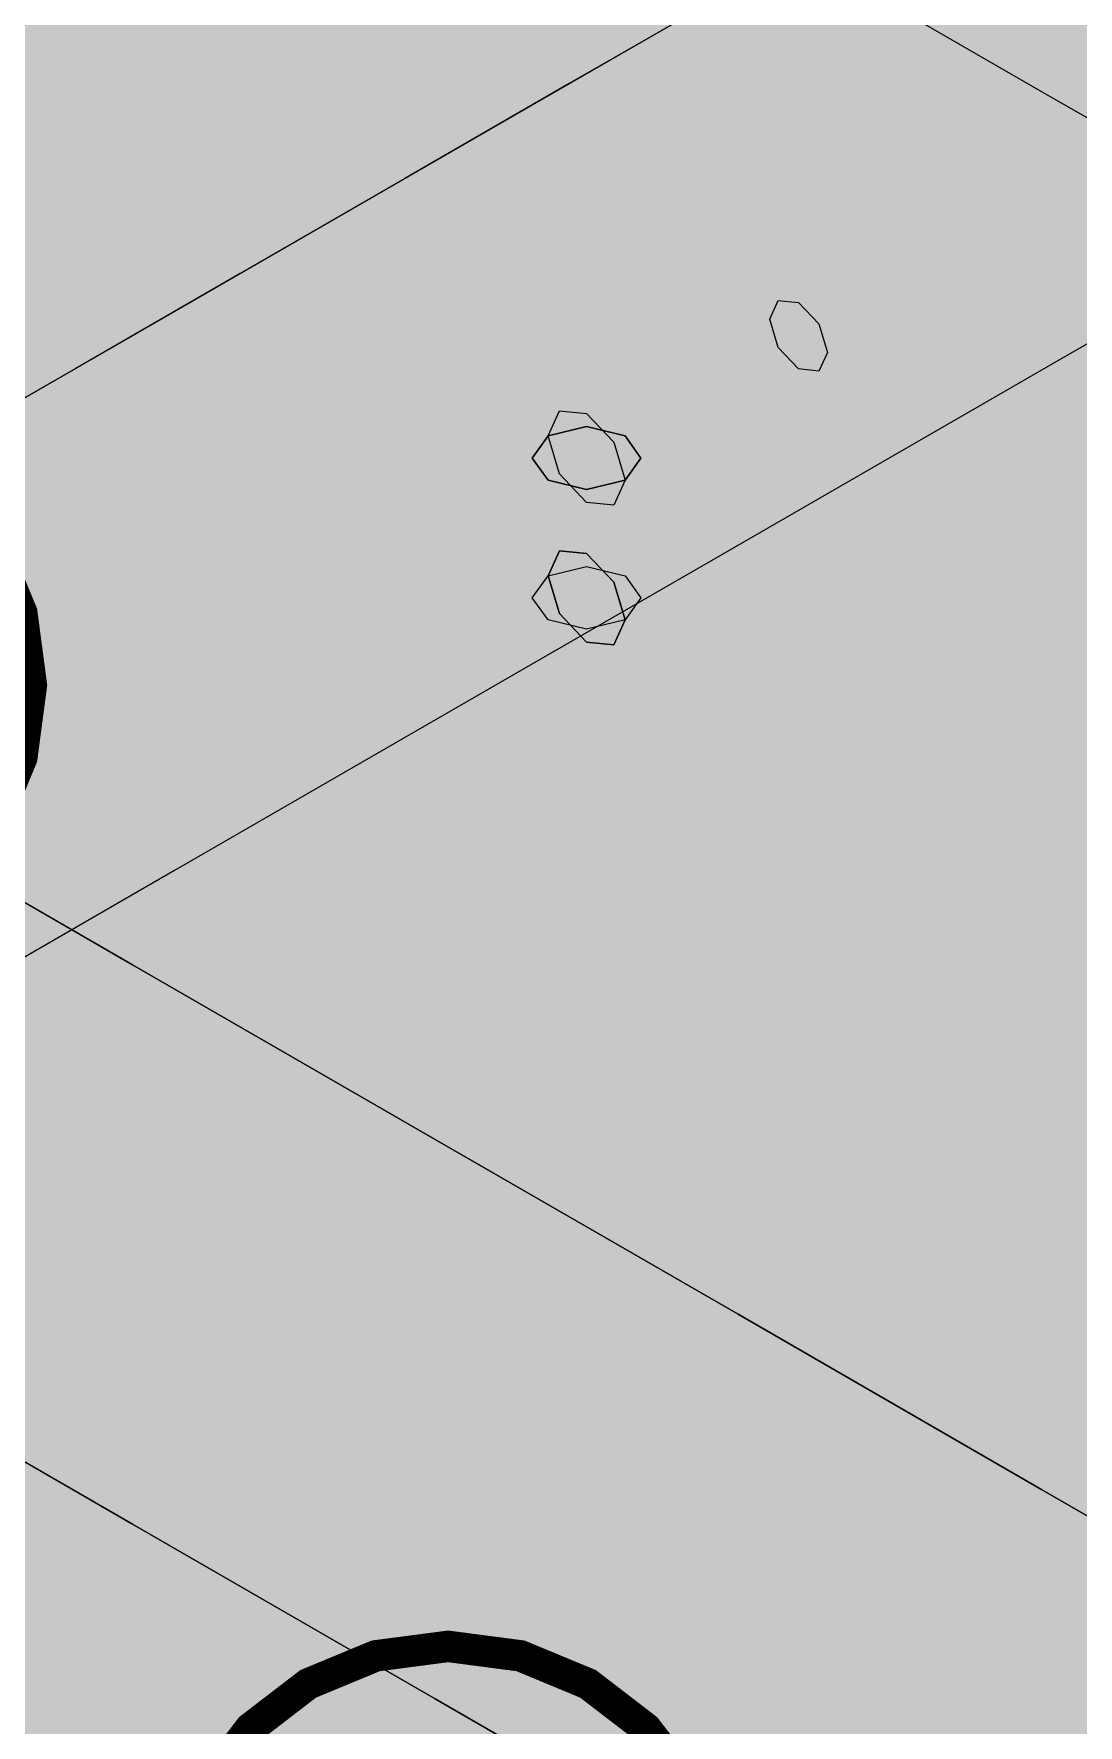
# Model space of a CAD drawing. Header units: metres. Extents: x 349021 to 349543, y 9281040 to 9281959.
# Drawn here: x 349207.4341 to 349207.5834, y 9281044.3912 to 9281044.6332 of the extents above; entities that cross this region are included whole.
import ezdxf

# ---------------------------------------------------------------- set-up
doc = ezdxf.new("R2010")
doc.units = ezdxf.units.M
doc.header["$LTSCALE"] = 0.25
doc.layers.add('ISO-3D', color=7, linetype='CONTINUOUS', lineweight=13)
doc.layers.add('ISO-3D-ARISTAS', color=250, linetype='CONTINUOUS', lineweight=13)
doc.layers.add('LLAMADAS-NUM', color=30, linetype='CONTINUOUS', lineweight=25, true_color=0xc05014)

msp = doc.modelspace()

# ---------------------------------------------------------------- linework, layer by layer
at = {"layer": 'ISO-3D', "true_color": 0x9e9d98}
for points in [[(349207.44821, 9281044.62), (349207.41934, 9281044.63667), (349207.44821, 9281044.66), (349207.41934, 9281044.67667)], [(349207.53481, 9281044.61), (349207.49151, 9281044.635), (349207.53481, 9281044.65), (349207.49151, 9281044.675)], [(349207.49151, 9281044.595), (349207.44821, 9281044.62), (349207.49151, 9281044.635), (349207.44821, 9281044.66)], [(349207.57811, 9281044.585), (349207.53481, 9281044.61), (349207.57811, 9281044.625), (349207.53481, 9281044.65)], [(349207.44821, 9281044.6), (349207.41934, 9281044.61667), (349207.44821, 9281044.62), (349207.41934, 9281044.63667)], [(349207.53481, 9281044.57), (349207.49151, 9281044.595), (349207.53481, 9281044.61), (349207.49151, 9281044.635)], [(349207.62141, 9281044.56), (349207.57811, 9281044.585), (349207.62141, 9281044.6), (349207.57811, 9281044.625)], [(349207.49151, 9281044.575), (349207.44821, 9281044.6), (349207.49151, 9281044.595), (349207.44821, 9281044.62)], [(349207.44821, 9281044.55333), (349207.41934, 9281044.57), (349207.44821, 9281044.6), (349207.41934, 9281044.61667)], [(349207.57811, 9281044.545), (349207.53481, 9281044.57), (349207.57811, 9281044.585), (349207.53481, 9281044.61)], [(349207.49151, 9281044.52833), (349207.44821, 9281044.55333), (349207.49151, 9281044.575), (349207.44821, 9281044.6)], [(349207.53481, 9281044.55), (349207.49151, 9281044.575), (349207.53481, 9281044.57), (349207.49151, 9281044.595)], [(349207.62141, 9281044.52), (349207.57811, 9281044.545), (349207.62141, 9281044.56), (349207.57811, 9281044.585)], [(349207.53481, 9281044.50333), (349207.49151, 9281044.52833), (349207.53481, 9281044.55), (349207.49151, 9281044.575)], [(349207.44821, 9281044.50667), (349207.41934, 9281044.52333), (349207.44821, 9281044.55333), (349207.41934, 9281044.57)], [(349207.57811, 9281044.525), (349207.53481, 9281044.55), (349207.57811, 9281044.545), (349207.53481, 9281044.57)], [(349207.49151, 9281044.48167), (349207.44821, 9281044.50667), (349207.49151, 9281044.52833), (349207.44821, 9281044.55333)], [(349207.57811, 9281044.47833), (349207.53481, 9281044.50333), (349207.57811, 9281044.525), (349207.53481, 9281044.55)], [(349207.62141, 9281044.5), (349207.57811, 9281044.525), (349207.62141, 9281044.52), (349207.57811, 9281044.545)], [(349207.53481, 9281044.45667), (349207.49151, 9281044.48167), (349207.53481, 9281044.50333), (349207.49151, 9281044.52833)], [(349207.44821, 9281044.46), (349207.4049, 9281044.485), (349207.44821, 9281044.5), (349207.4049, 9281044.525)], [(349207.44821, 9281044.46), (349207.41934, 9281044.47667), (349207.44821, 9281044.50667), (349207.41934, 9281044.52333)], [(349207.62141, 9281044.45333), (349207.57811, 9281044.47833), (349207.62141, 9281044.5), (349207.57811, 9281044.525)], [(349207.49151, 9281044.435), (349207.44821, 9281044.46), (349207.49151, 9281044.48167), (349207.44821, 9281044.50667)], [(349207.57811, 9281044.43167), (349207.53481, 9281044.45667), (349207.57811, 9281044.47833), (349207.53481, 9281044.50333)], [(349207.49151, 9281044.435), (349207.44821, 9281044.46), (349207.49151, 9281044.475), (349207.44821, 9281044.5)], [(349207.44821, 9281044.42), (349207.4049, 9281044.445), (349207.44821, 9281044.46), (349207.4049, 9281044.485)], [(349207.53481, 9281044.41), (349207.49151, 9281044.435), (349207.53481, 9281044.45667), (349207.49151, 9281044.48167)], [(349207.62141, 9281044.40667), (349207.57811, 9281044.43167), (349207.62141, 9281044.45333), (349207.57811, 9281044.47833)], [(349207.44821, 9281044.41333), (349207.41934, 9281044.43), (349207.44821, 9281044.46), (349207.41934, 9281044.47667)], [(349207.53481, 9281044.41), (349207.49151, 9281044.435), (349207.53481, 9281044.45), (349207.49151, 9281044.475)], [(349207.49151, 9281044.38833), (349207.44821, 9281044.41333), (349207.49151, 9281044.435), (349207.44821, 9281044.46)], [(349207.49151, 9281044.395), (349207.44821, 9281044.42), (349207.49151, 9281044.435), (349207.44821, 9281044.46)], [(349207.57811, 9281044.385), (349207.53481, 9281044.41), (349207.57811, 9281044.43167), (349207.53481, 9281044.45667)], [(349207.57811, 9281044.385), (349207.53481, 9281044.41), (349207.57811, 9281044.425), (349207.53481, 9281044.45)], [(349207.53481, 9281044.36333), (349207.49151, 9281044.38833), (349207.53481, 9281044.41), (349207.49151, 9281044.435)], [(349207.53481, 9281044.37), (349207.49151, 9281044.395), (349207.53481, 9281044.41), (349207.49151, 9281044.435)], [(349207.62141, 9281044.36), (349207.57811, 9281044.385), (349207.62141, 9281044.40667), (349207.57811, 9281044.43167)], [(349207.44821, 9281044.36667), (349207.41934, 9281044.38333), (349207.44821, 9281044.41333), (349207.41934, 9281044.43)], [(349207.62141, 9281044.36), (349207.57811, 9281044.385), (349207.62141, 9281044.4), (349207.57811, 9281044.425)], [(349207.49151, 9281044.34167), (349207.44821, 9281044.36667), (349207.49151, 9281044.38833), (349207.44821, 9281044.41333)], [(349207.57811, 9281044.33833), (349207.53481, 9281044.36333), (349207.57811, 9281044.385), (349207.53481, 9281044.41)], [(349207.57811, 9281044.345), (349207.53481, 9281044.37), (349207.57811, 9281044.385), (349207.53481, 9281044.41)], [(349207.44821, 9281044.35), (349207.4049, 9281044.375), (349207.44821, 9281044.37), (349207.4049, 9281044.395)]]:
    msp.add_solid(points, dxfattribs=at)
at = {"layer": 'ISO-3D', "true_color": 0xb0aea8}
for points in [[(349207.53481, 9281044.65), (349207.50017, 9281044.63), (349207.49151, 9281044.675), (349207.45687, 9281044.655)], [(349207.50017, 9281044.63), (349207.46553, 9281044.61), (349207.45687, 9281044.655), (349207.42222, 9281044.635)], [(349207.57811, 9281044.625), (349207.54347, 9281044.605), (349207.53481, 9281044.65), (349207.50017, 9281044.63)], [(349207.46553, 9281044.61), (349207.43088, 9281044.59), (349207.42222, 9281044.635), (349207.38758, 9281044.615)], [(349207.54347, 9281044.605), (349207.50883, 9281044.585), (349207.50017, 9281044.63), (349207.46553, 9281044.61)], [(349207.62141, 9281044.6), (349207.58677, 9281044.58), (349207.57811, 9281044.625), (349207.54347, 9281044.605)], [(349207.50883, 9281044.585), (349207.47419, 9281044.565), (349207.46553, 9281044.61), (349207.43088, 9281044.59)], [(349207.58677, 9281044.58), (349207.55213, 9281044.56), (349207.54347, 9281044.605), (349207.50883, 9281044.585)], [(349207.47419, 9281044.565), (349207.43954, 9281044.545), (349207.43088, 9281044.59), (349207.39624, 9281044.57)], [(349207.55213, 9281044.56), (349207.51749, 9281044.54), (349207.50883, 9281044.585), (349207.47419, 9281044.565)], [(349207.63007, 9281044.555), (349207.59543, 9281044.535), (349207.58677, 9281044.58), (349207.55213, 9281044.56)], [(349207.43954, 9281044.545), (349207.4049, 9281044.525), (349207.39624, 9281044.57), (349207.3616, 9281044.55)], [(349207.51749, 9281044.54), (349207.48285, 9281044.52), (349207.47419, 9281044.565), (349207.43954, 9281044.545)], [(349207.59543, 9281044.535), (349207.56079, 9281044.515), (349207.55213, 9281044.56), (349207.51749, 9281044.54)], [(349207.48285, 9281044.52), (349207.44821, 9281044.5), (349207.43954, 9281044.545), (349207.4049, 9281044.525)], [(349207.56079, 9281044.515), (349207.52615, 9281044.495), (349207.51749, 9281044.54), (349207.48285, 9281044.52)], [(349207.63873, 9281044.51), (349207.60409, 9281044.49), (349207.59543, 9281044.535), (349207.56079, 9281044.515)], [(349207.52615, 9281044.495), (349207.49151, 9281044.475), (349207.48285, 9281044.52), (349207.44821, 9281044.5)], [(349207.60409, 9281044.49), (349207.56945, 9281044.47), (349207.56079, 9281044.515), (349207.52615, 9281044.495)], [(349207.56945, 9281044.47), (349207.53481, 9281044.45), (349207.52615, 9281044.495), (349207.49151, 9281044.475)], [(349207.64739, 9281044.465), (349207.61275, 9281044.445), (349207.60409, 9281044.49), (349207.56945, 9281044.47)], [(349207.61275, 9281044.445), (349207.57811, 9281044.425), (349207.56945, 9281044.47), (349207.53481, 9281044.45)], [(349207.44821, 9281044.42), (349207.4049, 9281044.395), (349207.4049, 9281044.445), (349207.3616, 9281044.42)], [(349207.65605, 9281044.42), (349207.62141, 9281044.4), (349207.61275, 9281044.445), (349207.57811, 9281044.425)], [(349207.49151, 9281044.395), (349207.44821, 9281044.37), (349207.44821, 9281044.42), (349207.4049, 9281044.395)], [(349207.53481, 9281044.37), (349207.49151, 9281044.345), (349207.49151, 9281044.395), (349207.44821, 9281044.37)]]:
    msp.add_solid(points, dxfattribs=at)
at = {"layer": 'ISO-3D', "true_color": 0x7f7e7a}
for points in [[(349207.58225, 9281044.63739), (349207.55665, 9281044.62261), (349207.58225, 9281044.66739), (349207.55665, 9281044.65261)], [(349207.55665, 9281044.62261), (349207.53104, 9281044.60783), (349207.55665, 9281044.65261), (349207.53104, 9281044.63783)], [(349207.60785, 9281044.62717), (349207.58225, 9281044.61239), (349207.60785, 9281044.65217), (349207.58225, 9281044.63739)], [(349207.53104, 9281044.60783), (349207.50544, 9281044.59304), (349207.53104, 9281044.63783), (349207.50544, 9281044.62304)], [(349207.58225, 9281044.61239), (349207.55665, 9281044.59761), (349207.58225, 9281044.63739), (349207.55665, 9281044.62261)], [(349207.60785, 9281044.60217), (349207.58225, 9281044.58739), (349207.60785, 9281044.62717), (349207.58225, 9281044.61239)], [(349207.50544, 9281044.59304), (349207.47983, 9281044.57826), (349207.50544, 9281044.62304), (349207.47983, 9281044.60826)], [(349207.55665, 9281044.59761), (349207.53104, 9281044.58283), (349207.55665, 9281044.62261), (349207.53104, 9281044.60783)], [(349207.58225, 9281044.58739), (349207.55665, 9281044.57261), (349207.58225, 9281044.61239), (349207.55665, 9281044.59761)], [(349207.47983, 9281044.57826), (349207.45423, 9281044.56348), (349207.47983, 9281044.60826), (349207.45423, 9281044.59348)], [(349207.53104, 9281044.58283), (349207.50544, 9281044.56804), (349207.53104, 9281044.60783), (349207.50544, 9281044.59304)], [(349207.55665, 9281044.57261), (349207.53104, 9281044.55783), (349207.55665, 9281044.59761), (349207.53104, 9281044.58283)], [(349207.45423, 9281044.56348), (349207.42863, 9281044.5487), (349207.45423, 9281044.59348), (349207.42863, 9281044.5787)], [(349207.50544, 9281044.56804), (349207.47983, 9281044.55326), (349207.50544, 9281044.59304), (349207.47983, 9281044.57826)], [(349207.53104, 9281044.55783), (349207.50544, 9281044.54304), (349207.53104, 9281044.58283), (349207.50544, 9281044.56804)], [(349207.47983, 9281044.55326), (349207.45423, 9281044.53848), (349207.47983, 9281044.57826), (349207.45423, 9281044.56348)], [(349207.50544, 9281044.54304), (349207.47983, 9281044.52826), (349207.50544, 9281044.56804), (349207.47983, 9281044.55326)], [(349207.45423, 9281044.53848), (349207.42863, 9281044.5237), (349207.45423, 9281044.56348), (349207.42863, 9281044.5487)], [(349207.47983, 9281044.52826), (349207.45423, 9281044.51348), (349207.47983, 9281044.55326), (349207.45423, 9281044.53848)], [(349207.45423, 9281044.51348), (349207.42863, 9281044.4987), (349207.45423, 9281044.53848), (349207.42863, 9281044.5237)]]:
    msp.add_solid(points, dxfattribs=at)
at = {"layer": 'ISO-3D', "true_color": 0x9e9c96}
for points in [[(349207.47983, 9281044.64652), (349207.45423, 9281044.63174), (349207.45423, 9281044.6613), (349207.42863, 9281044.64652)], [(349207.53104, 9281044.64652), (349207.50544, 9281044.63174), (349207.50544, 9281044.6613), (349207.47983, 9281044.64652)], [(349207.58225, 9281044.64652), (349207.55665, 9281044.63174), (349207.55665, 9281044.6613), (349207.53104, 9281044.64652)], [(349207.63346, 9281044.64652), (349207.60785, 9281044.63174), (349207.60785, 9281044.6613), (349207.58225, 9281044.64652)], [(349207.43954, 9281044.64), (349207.41597, 9281044.62639), (349207.41573, 9281044.65375), (349207.39215, 9281044.64014)], [(349207.48687, 9281044.63982), (349207.46336, 9281044.62625), (349207.46305, 9281044.65357), (349207.43954, 9281044.64)], [(349207.53419, 9281044.63964), (349207.51068, 9281044.62607), (349207.51037, 9281044.65339), (349207.48687, 9281044.63982)], [(349207.45423, 9281044.63174), (349207.42863, 9281044.61696), (349207.42863, 9281044.64652), (349207.40302, 9281044.63174)], [(349207.50544, 9281044.63174), (349207.47983, 9281044.61696), (349207.47983, 9281044.64652), (349207.45423, 9281044.63174)], [(349207.55665, 9281044.63174), (349207.53104, 9281044.61696), (349207.53104, 9281044.64652), (349207.50544, 9281044.63174)], [(349207.60785, 9281044.63174), (349207.58225, 9281044.61696), (349207.58225, 9281044.64652), (349207.55665, 9281044.63174)], [(349207.46336, 9281044.62625), (349207.43979, 9281044.61264), (349207.43954, 9281044.64), (349207.41597, 9281044.62639)], [(349207.51068, 9281044.62607), (349207.48718, 9281044.6125), (349207.48687, 9281044.63982), (349207.46336, 9281044.62625)], [(349207.47983, 9281044.61696), (349207.45423, 9281044.60217), (349207.45423, 9281044.63174), (349207.42863, 9281044.61696)], [(349207.53104, 9281044.61696), (349207.50544, 9281044.60217), (349207.50544, 9281044.63174), (349207.47983, 9281044.61696)], [(349207.58225, 9281044.61696), (349207.55665, 9281044.60217), (349207.55665, 9281044.63174), (349207.53104, 9281044.61696)], [(349207.63346, 9281044.61696), (349207.60785, 9281044.60217), (349207.60785, 9281044.63174), (349207.58225, 9281044.61696)], [(349207.43979, 9281044.61264), (349207.41621, 9281044.59903), (349207.41597, 9281044.62639), (349207.39239, 9281044.61278)], [(349207.48718, 9281044.6125), (349207.4636, 9281044.59889), (349207.46336, 9281044.62625), (349207.43979, 9281044.61264)], [(349207.45423, 9281044.60217), (349207.42863, 9281044.58739), (349207.42863, 9281044.61696), (349207.40302, 9281044.60217)], [(349207.50544, 9281044.60217), (349207.47983, 9281044.58739), (349207.47983, 9281044.61696), (349207.45423, 9281044.60217)], [(349207.55665, 9281044.60217), (349207.53104, 9281044.58739), (349207.53104, 9281044.61696), (349207.50544, 9281044.60217)], [(349207.60785, 9281044.60217), (349207.58225, 9281044.58739), (349207.58225, 9281044.61696), (349207.55665, 9281044.60217)], [(349207.4636, 9281044.59889), (349207.44003, 9281044.58528), (349207.43979, 9281044.61264), (349207.41621, 9281044.59903)], [(349207.47983, 9281044.58739), (349207.45423, 9281044.57261), (349207.45423, 9281044.60217), (349207.42863, 9281044.58739)], [(349207.53104, 9281044.58739), (349207.50544, 9281044.57261), (349207.50544, 9281044.60217), (349207.47983, 9281044.58739)], [(349207.58225, 9281044.58739), (349207.55665, 9281044.57261), (349207.55665, 9281044.60217), (349207.53104, 9281044.58739)], [(349207.44003, 9281044.58528), (349207.41645, 9281044.57167), (349207.41621, 9281044.59903), (349207.39264, 9281044.58542)], [(349207.45423, 9281044.57261), (349207.42863, 9281044.55783), (349207.42863, 9281044.58739), (349207.40302, 9281044.57261)], [(349207.50544, 9281044.57261), (349207.47983, 9281044.55783), (349207.47983, 9281044.58739), (349207.45423, 9281044.57261)], [(349207.55665, 9281044.57261), (349207.53104, 9281044.55783), (349207.53104, 9281044.58739), (349207.50544, 9281044.57261)], [(349207.47983, 9281044.55783), (349207.45423, 9281044.54304), (349207.45423, 9281044.57261), (349207.42863, 9281044.55783)], [(349207.53104, 9281044.55783), (349207.50544, 9281044.54304), (349207.50544, 9281044.57261), (349207.47983, 9281044.55783)], [(349207.45423, 9281044.54304), (349207.42863, 9281044.52826), (349207.42863, 9281044.55783), (349207.40302, 9281044.54304)], [(349207.50544, 9281044.54304), (349207.47983, 9281044.52826), (349207.47983, 9281044.55783), (349207.45423, 9281044.54304)], [(349207.47983, 9281044.52826), (349207.45423, 9281044.51348), (349207.45423, 9281044.54304), (349207.42863, 9281044.52826)], [(349207.45423, 9281044.51348), (349207.42863, 9281044.4987), (349207.42863, 9281044.52826), (349207.40302, 9281044.51348)]]:
    msp.add_solid(points, dxfattribs=at)
at = {"layer": 'ISO-3D', "true_color": 0x845437}
for points in [[(349207.47285, 9281044.63506), (349207.46994, 9281044.63198), (349207.43155, 9281044.6589), (349207.42863, 9281044.65582)], [(349207.47285, 9281044.62553), (349207.47577, 9281044.62861), (349207.43155, 9281044.64938), (349207.43447, 9281044.65246)], [(349207.51416, 9281044.61121), (349207.51124, 9281044.60813), (349207.47285, 9281044.63506), (349207.46994, 9281044.63198)], [(349207.51416, 9281044.60169), (349207.51707, 9281044.60476), (349207.47285, 9281044.62553), (349207.47577, 9281044.62861)], [(349207.55546, 9281044.58736), (349207.55254, 9281044.58429), (349207.51416, 9281044.61121), (349207.51124, 9281044.60813)], [(349207.55546, 9281044.57784), (349207.55838, 9281044.58092), (349207.51416, 9281044.60169), (349207.51707, 9281044.60476)], [(349207.59676, 9281044.56352), (349207.59385, 9281044.56044), (349207.55546, 9281044.58736), (349207.55254, 9281044.58429)], [(349207.59676, 9281044.55399), (349207.59968, 9281044.55707), (349207.55546, 9281044.57784), (349207.55838, 9281044.58092)], [(349207.46886, 9281044.53736), (349207.46594, 9281044.53429), (349207.42755, 9281044.56121), (349207.42464, 9281044.55813)], [(349207.46886, 9281044.52784), (349207.47177, 9281044.53092), (349207.42755, 9281044.55169), (349207.43047, 9281044.55476)], [(349207.51016, 9281044.51352), (349207.50724, 9281044.51044), (349207.46886, 9281044.53736), (349207.46594, 9281044.53429)], [(349207.51016, 9281044.50399), (349207.51308, 9281044.50707), (349207.46886, 9281044.52784), (349207.47177, 9281044.53092)], [(349207.55146, 9281044.48967), (349207.54855, 9281044.48659), (349207.51016, 9281044.51352), (349207.50724, 9281044.51044)], [(349207.55146, 9281044.48015), (349207.55438, 9281044.48323), (349207.51016, 9281044.50399), (349207.51308, 9281044.50707)], [(349207.59276, 9281044.46583), (349207.58985, 9281044.46275), (349207.55146, 9281044.48967), (349207.54855, 9281044.48659)], [(349207.59276, 9281044.4563), (349207.59568, 9281044.45938), (349207.55146, 9281044.48015), (349207.55438, 9281044.48323)], [(349207.46486, 9281044.43967), (349207.46194, 9281044.43659), (349207.42356, 9281044.46352), (349207.42064, 9281044.46044)], [(349207.46486, 9281044.43015), (349207.46778, 9281044.43323), (349207.42356, 9281044.45399), (349207.42647, 9281044.45707)], [(349207.50616, 9281044.41583), (349207.50325, 9281044.41275), (349207.46486, 9281044.43967), (349207.46194, 9281044.43659)], [(349207.50616, 9281044.4063), (349207.50908, 9281044.40938), (349207.46486, 9281044.43015), (349207.46778, 9281044.43323)], [(349207.54746, 9281044.39198), (349207.54455, 9281044.3889), (349207.50616, 9281044.41583), (349207.50325, 9281044.41275)], [(349207.54746, 9281044.38245), (349207.55038, 9281044.38553), (349207.50616, 9281044.4063), (349207.50908, 9281044.40938)], [(349207.58877, 9281044.36813), (349207.58585, 9281044.36505), (349207.54746, 9281044.39198), (349207.54455, 9281044.3889)]]:
    msp.add_solid(points, dxfattribs=at)
at = {"layer": 'ISO-3D', "true_color": 0x5c3b26}
for points in [[(349207.47698, 9281044.63268), (349207.47577, 9281044.63535), (349207.43568, 9281044.65652), (349207.43447, 9281044.65919)], [(349207.46873, 9281044.62791), (349207.46994, 9281044.62524), (349207.42743, 9281044.65176), (349207.42863, 9281044.64909)], [(349207.51828, 9281044.60883), (349207.51707, 9281044.6115), (349207.47698, 9281044.63268), (349207.47577, 9281044.63535)], [(349207.51003, 9281044.60407), (349207.51124, 9281044.6014), (349207.46873, 9281044.62791), (349207.46994, 9281044.62524)], [(349207.55958, 9281044.58498), (349207.55838, 9281044.58765), (349207.51828, 9281044.60883), (349207.51707, 9281044.6115)], [(349207.55133, 9281044.58022), (349207.55254, 9281044.57755), (349207.51003, 9281044.60407), (349207.51124, 9281044.6014)], [(349207.60089, 9281044.56114), (349207.59968, 9281044.56381), (349207.55958, 9281044.58498), (349207.55838, 9281044.58765)], [(349207.59264, 9281044.55637), (349207.59385, 9281044.5537), (349207.55133, 9281044.58022), (349207.55254, 9281044.57755)], [(349207.47298, 9281044.53498), (349207.47177, 9281044.53765), (349207.43168, 9281044.55883), (349207.43047, 9281044.5615)], [(349207.46473, 9281044.53022), (349207.46594, 9281044.52755), (349207.42343, 9281044.55407), (349207.42464, 9281044.5514)], [(349207.51428, 9281044.51114), (349207.51308, 9281044.51381), (349207.47298, 9281044.53498), (349207.47177, 9281044.53765)], [(349207.50603, 9281044.50637), (349207.50724, 9281044.5037), (349207.46473, 9281044.53022), (349207.46594, 9281044.52755)], [(349207.55559, 9281044.48729), (349207.55438, 9281044.48996), (349207.51428, 9281044.51114), (349207.51308, 9281044.51381)], [(349207.54734, 9281044.48253), (349207.54855, 9281044.47986), (349207.50603, 9281044.50637), (349207.50724, 9281044.5037)], [(349207.59689, 9281044.46344), (349207.59568, 9281044.46611), (349207.55559, 9281044.48729), (349207.55438, 9281044.48996)], [(349207.58864, 9281044.45868), (349207.58985, 9281044.45601), (349207.54734, 9281044.48253), (349207.54855, 9281044.47986)], [(349207.46898, 9281044.43729), (349207.46778, 9281044.43996), (349207.42768, 9281044.46114), (349207.42647, 9281044.46381)], [(349207.46073, 9281044.43253), (349207.46194, 9281044.42986), (349207.41943, 9281044.45637), (349207.42064, 9281044.4537)], [(349207.51029, 9281044.41344), (349207.50908, 9281044.41611), (349207.46898, 9281044.43729), (349207.46778, 9281044.43996)], [(349207.50204, 9281044.40868), (349207.50325, 9281044.40601), (349207.46073, 9281044.43253), (349207.46194, 9281044.42986)], [(349207.55159, 9281044.3896), (349207.55038, 9281044.39227), (349207.51029, 9281044.41344), (349207.50908, 9281044.41611)], [(349207.54334, 9281044.38484), (349207.54455, 9281044.38217), (349207.50204, 9281044.40868), (349207.50325, 9281044.40601)], [(349207.59289, 9281044.36575), (349207.59168, 9281044.36842), (349207.55159, 9281044.3896), (349207.55038, 9281044.39227)]]:
    msp.add_solid(points, dxfattribs=at)
at = {"layer": 'ISO-3D', "true_color": 0x7e5035}
for points in [[(349207.47577, 9281044.62861), (349207.47698, 9281044.63268), (349207.43447, 9281044.65246), (349207.43568, 9281044.65652)], [(349207.46994, 9281044.63198), (349207.46873, 9281044.62791), (349207.42863, 9281044.65582), (349207.42743, 9281044.65176)], [(349207.51124, 9281044.60813), (349207.51003, 9281044.60407), (349207.46994, 9281044.63198), (349207.46873, 9281044.62791)], [(349207.51707, 9281044.60476), (349207.51828, 9281044.60883), (349207.47577, 9281044.62861), (349207.47698, 9281044.63268)], [(349207.55254, 9281044.58429), (349207.55133, 9281044.58022), (349207.51124, 9281044.60813), (349207.51003, 9281044.60407)], [(349207.55838, 9281044.58092), (349207.55958, 9281044.58498), (349207.51707, 9281044.60476), (349207.51828, 9281044.60883)], [(349207.59385, 9281044.56044), (349207.59264, 9281044.55637), (349207.55254, 9281044.58429), (349207.55133, 9281044.58022)], [(349207.59968, 9281044.55707), (349207.60089, 9281044.56114), (349207.55838, 9281044.58092), (349207.55958, 9281044.58498)], [(349207.46594, 9281044.53429), (349207.46473, 9281044.53022), (349207.42464, 9281044.55813), (349207.42343, 9281044.55407)], [(349207.47177, 9281044.53092), (349207.47298, 9281044.53498), (349207.43047, 9281044.55476), (349207.43168, 9281044.55883)], [(349207.51308, 9281044.50707), (349207.51428, 9281044.51114), (349207.47177, 9281044.53092), (349207.47298, 9281044.53498)], [(349207.50724, 9281044.51044), (349207.50603, 9281044.50637), (349207.46594, 9281044.53429), (349207.46473, 9281044.53022)], [(349207.55438, 9281044.48323), (349207.55559, 9281044.48729), (349207.51308, 9281044.50707), (349207.51428, 9281044.51114)], [(349207.54855, 9281044.48659), (349207.54734, 9281044.48253), (349207.50724, 9281044.51044), (349207.50603, 9281044.50637)], [(349207.58985, 9281044.46275), (349207.58864, 9281044.45868), (349207.54855, 9281044.48659), (349207.54734, 9281044.48253)], [(349207.59568, 9281044.45938), (349207.59689, 9281044.46344), (349207.55438, 9281044.48323), (349207.55559, 9281044.48729)], [(349207.46194, 9281044.43659), (349207.46073, 9281044.43253), (349207.42064, 9281044.46044), (349207.41943, 9281044.45637)], [(349207.46778, 9281044.43323), (349207.46898, 9281044.43729), (349207.42647, 9281044.45707), (349207.42768, 9281044.46114)], [(349207.50325, 9281044.41275), (349207.50204, 9281044.40868), (349207.46194, 9281044.43659), (349207.46073, 9281044.43253)], [(349207.50908, 9281044.40938), (349207.51029, 9281044.41344), (349207.46778, 9281044.43323), (349207.46898, 9281044.43729)], [(349207.54455, 9281044.3889), (349207.54334, 9281044.38484), (349207.50325, 9281044.41275), (349207.50204, 9281044.40868)], [(349207.55038, 9281044.38553), (349207.55159, 9281044.3896), (349207.50908, 9281044.40938), (349207.51029, 9281044.41344)]]:
    msp.add_solid(points, dxfattribs=at)
at = {"layer": 'ISO-3D', "true_color": 0x6c452d}
for points in [[(349207.46994, 9281044.62524), (349207.47285, 9281044.62553), (349207.42863, 9281044.64909), (349207.43155, 9281044.64938)], [(349207.51707, 9281044.6115), (349207.51416, 9281044.61121), (349207.47577, 9281044.63535), (349207.47285, 9281044.63506)], [(349207.51124, 9281044.6014), (349207.51416, 9281044.60169), (349207.46994, 9281044.62524), (349207.47285, 9281044.62553)], [(349207.55838, 9281044.58765), (349207.55546, 9281044.58736), (349207.51707, 9281044.6115), (349207.51416, 9281044.61121)], [(349207.55254, 9281044.57755), (349207.55546, 9281044.57784), (349207.51124, 9281044.6014), (349207.51416, 9281044.60169)], [(349207.59968, 9281044.56381), (349207.59676, 9281044.56352), (349207.55838, 9281044.58765), (349207.55546, 9281044.58736)], [(349207.59385, 9281044.5537), (349207.59676, 9281044.55399), (349207.55254, 9281044.57755), (349207.55546, 9281044.57784)], [(349207.47177, 9281044.53765), (349207.46886, 9281044.53736), (349207.43047, 9281044.5615), (349207.42755, 9281044.56121)], [(349207.46594, 9281044.52755), (349207.46886, 9281044.52784), (349207.42464, 9281044.5514), (349207.42755, 9281044.55169)], [(349207.51308, 9281044.51381), (349207.51016, 9281044.51352), (349207.47177, 9281044.53765), (349207.46886, 9281044.53736)], [(349207.50724, 9281044.5037), (349207.51016, 9281044.50399), (349207.46594, 9281044.52755), (349207.46886, 9281044.52784)], [(349207.55438, 9281044.48996), (349207.55146, 9281044.48967), (349207.51308, 9281044.51381), (349207.51016, 9281044.51352)], [(349207.54855, 9281044.47986), (349207.55146, 9281044.48015), (349207.50724, 9281044.5037), (349207.51016, 9281044.50399)], [(349207.59568, 9281044.46611), (349207.59276, 9281044.46583), (349207.55438, 9281044.48996), (349207.55146, 9281044.48967)], [(349207.58985, 9281044.45601), (349207.59276, 9281044.4563), (349207.54855, 9281044.47986), (349207.55146, 9281044.48015)], [(349207.46778, 9281044.43996), (349207.46486, 9281044.43967), (349207.42647, 9281044.46381), (349207.42356, 9281044.46352)], [(349207.46194, 9281044.42986), (349207.46486, 9281044.43015), (349207.42064, 9281044.4537), (349207.42356, 9281044.45399)], [(349207.50908, 9281044.41611), (349207.50616, 9281044.41583), (349207.46778, 9281044.43996), (349207.46486, 9281044.43967)], [(349207.50325, 9281044.40601), (349207.50616, 9281044.4063), (349207.46194, 9281044.42986), (349207.46486, 9281044.43015)], [(349207.55038, 9281044.39227), (349207.54746, 9281044.39198), (349207.50908, 9281044.41611), (349207.50616, 9281044.41583)], [(349207.54455, 9281044.38217), (349207.54746, 9281044.38245), (349207.50325, 9281044.40601), (349207.50616, 9281044.4063)], [(349207.59168, 9281044.36842), (349207.58877, 9281044.36813), (349207.55038, 9281044.39227), (349207.54746, 9281044.39198)]]:
    msp.add_solid(points, dxfattribs=at)
at = {"layer": 'ISO-3D', "true_color": 0x513422}
for points in [[(349207.45274, 9281044.64238), (349207.45395, 9281044.64505), (349207.41144, 9281044.61854), (349207.41265, 9281044.62121)], [(349207.46099, 9281044.63762), (349207.45978, 9281044.63495), (349207.41969, 9281044.61377), (349207.41848, 9281044.6111)], [(349207.53934, 9281044.59238), (349207.54055, 9281044.59505), (349207.49804, 9281044.56854), (349207.49925, 9281044.57121)], [(349207.54759, 9281044.58762), (349207.54638, 9281044.58495), (349207.50629, 9281044.56377), (349207.50508, 9281044.5611)], [(349207.49804, 9281044.56854), (349207.49925, 9281044.57121), (349207.45674, 9281044.54469), (349207.45795, 9281044.54736)], [(349207.50629, 9281044.56377), (349207.50508, 9281044.5611), (349207.46499, 9281044.53993), (349207.46378, 9281044.53726)], [(349207.45674, 9281044.54469), (349207.45795, 9281044.54736), (349207.41544, 9281044.52084), (349207.41664, 9281044.52351)], [(349207.46499, 9281044.53993), (349207.46378, 9281044.53726), (349207.42368, 9281044.51608), (349207.42248, 9281044.51341)], [(349207.58464, 9281044.51854), (349207.58585, 9281044.52121), (349207.54334, 9281044.49469), (349207.54455, 9281044.49736)], [(349207.59289, 9281044.51377), (349207.59168, 9281044.5111), (349207.55159, 9281044.48993), (349207.55038, 9281044.48726)], [(349207.54334, 9281044.49469), (349207.54455, 9281044.49736), (349207.50204, 9281044.47084), (349207.50325, 9281044.47351)], [(349207.55159, 9281044.48993), (349207.55038, 9281044.48726), (349207.51029, 9281044.46608), (349207.50908, 9281044.46341)], [(349207.50204, 9281044.47084), (349207.50325, 9281044.47351), (349207.46073, 9281044.447), (349207.46194, 9281044.44967)], [(349207.51029, 9281044.46608), (349207.50908, 9281044.46341), (349207.46898, 9281044.44223), (349207.46778, 9281044.43956)], [(349207.46073, 9281044.447), (349207.46194, 9281044.44967), (349207.41943, 9281044.42315), (349207.42064, 9281044.42582)], [(349207.46898, 9281044.44223), (349207.46778, 9281044.43956), (349207.42768, 9281044.41839), (349207.42647, 9281044.41572)], [(349207.58864, 9281044.42084), (349207.58985, 9281044.42351), (349207.54734, 9281044.397), (349207.54855, 9281044.39967)], [(349207.59689, 9281044.41608), (349207.59568, 9281044.41341), (349207.55559, 9281044.39223), (349207.55438, 9281044.38956)], [(349207.54734, 9281044.397), (349207.54855, 9281044.39967), (349207.50603, 9281044.37315), (349207.50724, 9281044.37582)], [(349207.55559, 9281044.39223), (349207.55438, 9281044.38956), (349207.51428, 9281044.36839), (349207.51308, 9281044.36572)]]:
    msp.add_solid(points, dxfattribs=at)
at = {"layer": 'ISO-3D', "true_color": 0x70482f}
for points in [[(349207.45395, 9281044.64505), (349207.45687, 9281044.64476), (349207.41265, 9281044.62121), (349207.41556, 9281044.62092)], [(349207.45978, 9281044.63495), (349207.45687, 9281044.63524), (349207.41848, 9281044.6111), (349207.41556, 9281044.61139)], [(349207.54055, 9281044.59505), (349207.54347, 9281044.59476), (349207.49925, 9281044.57121), (349207.50217, 9281044.57092)], [(349207.54638, 9281044.58495), (349207.54347, 9281044.58524), (349207.50508, 9281044.5611), (349207.50217, 9281044.56139)], [(349207.49925, 9281044.57121), (349207.50217, 9281044.57092), (349207.45795, 9281044.54736), (349207.46086, 9281044.54707)], [(349207.50508, 9281044.5611), (349207.50217, 9281044.56139), (349207.46378, 9281044.53726), (349207.46086, 9281044.53755)], [(349207.45795, 9281044.54736), (349207.46086, 9281044.54707), (349207.41664, 9281044.52351), (349207.41956, 9281044.52322)], [(349207.46378, 9281044.53726), (349207.46086, 9281044.53755), (349207.42248, 9281044.51341), (349207.41956, 9281044.5137)], [(349207.58585, 9281044.52121), (349207.58877, 9281044.52092), (349207.54455, 9281044.49736), (349207.54746, 9281044.49707)], [(349207.59168, 9281044.5111), (349207.58877, 9281044.51139), (349207.55038, 9281044.48726), (349207.54746, 9281044.48755)], [(349207.54455, 9281044.49736), (349207.54746, 9281044.49707), (349207.50325, 9281044.47351), (349207.50616, 9281044.47322)], [(349207.55038, 9281044.48726), (349207.54746, 9281044.48755), (349207.50908, 9281044.46341), (349207.50616, 9281044.4637)], [(349207.50325, 9281044.47351), (349207.50616, 9281044.47322), (349207.46194, 9281044.44967), (349207.46486, 9281044.44938)], [(349207.50908, 9281044.46341), (349207.50616, 9281044.4637), (349207.46778, 9281044.43956), (349207.46486, 9281044.43985)], [(349207.46194, 9281044.44967), (349207.46486, 9281044.44938), (349207.42064, 9281044.42582), (349207.42356, 9281044.42553)], [(349207.46778, 9281044.43956), (349207.46486, 9281044.43985), (349207.42647, 9281044.41572), (349207.42356, 9281044.41601)], [(349207.58985, 9281044.42351), (349207.59276, 9281044.42322), (349207.54855, 9281044.39967), (349207.55146, 9281044.39938)], [(349207.59568, 9281044.41341), (349207.59276, 9281044.4137), (349207.55438, 9281044.38956), (349207.55146, 9281044.38985)], [(349207.54855, 9281044.39967), (349207.55146, 9281044.39938), (349207.50724, 9281044.37582), (349207.51016, 9281044.37553)]]:
    msp.add_solid(points, dxfattribs=at)
at = {"layer": 'ISO-3D', "true_color": 0x805135}
for points in [[(349207.45687, 9281044.64476), (349207.45978, 9281044.64168), (349207.41556, 9281044.62092), (349207.41848, 9281044.61784)], [(349207.45687, 9281044.63524), (349207.45395, 9281044.63832), (349207.41556, 9281044.61139), (349207.41265, 9281044.61447)], [(349207.54347, 9281044.59476), (349207.54638, 9281044.59168), (349207.50217, 9281044.57092), (349207.50508, 9281044.56784)], [(349207.54347, 9281044.58524), (349207.54055, 9281044.58832), (349207.50217, 9281044.56139), (349207.49925, 9281044.56447)], [(349207.50217, 9281044.57092), (349207.50508, 9281044.56784), (349207.46086, 9281044.54707), (349207.46378, 9281044.54399)], [(349207.50217, 9281044.56139), (349207.49925, 9281044.56447), (349207.46086, 9281044.53755), (349207.45795, 9281044.54062)], [(349207.46086, 9281044.54707), (349207.46378, 9281044.54399), (349207.41956, 9281044.52322), (349207.42248, 9281044.52015)], [(349207.46086, 9281044.53755), (349207.45795, 9281044.54062), (349207.41956, 9281044.5137), (349207.41664, 9281044.51678)], [(349207.58877, 9281044.52092), (349207.59168, 9281044.51784), (349207.54746, 9281044.49707), (349207.55038, 9281044.49399)], [(349207.58877, 9281044.51139), (349207.58585, 9281044.51447), (349207.54746, 9281044.48755), (349207.54455, 9281044.49062)], [(349207.54746, 9281044.49707), (349207.55038, 9281044.49399), (349207.50616, 9281044.47322), (349207.50908, 9281044.47015)], [(349207.54746, 9281044.48755), (349207.54455, 9281044.49062), (349207.50616, 9281044.4637), (349207.50325, 9281044.46678)], [(349207.50616, 9281044.47322), (349207.50908, 9281044.47015), (349207.46486, 9281044.44938), (349207.46778, 9281044.4463)], [(349207.50616, 9281044.4637), (349207.50325, 9281044.46678), (349207.46486, 9281044.43985), (349207.46194, 9281044.44293)], [(349207.46486, 9281044.44938), (349207.46778, 9281044.4463), (349207.42356, 9281044.42553), (349207.42647, 9281044.42245)], [(349207.46486, 9281044.43985), (349207.46194, 9281044.44293), (349207.42356, 9281044.41601), (349207.42064, 9281044.41909)], [(349207.59276, 9281044.42322), (349207.59568, 9281044.42015), (349207.55146, 9281044.39938), (349207.55438, 9281044.3963)], [(349207.59276, 9281044.4137), (349207.58985, 9281044.41678), (349207.55146, 9281044.38985), (349207.54855, 9281044.39293)], [(349207.55146, 9281044.39938), (349207.55438, 9281044.3963), (349207.51016, 9281044.37553), (349207.51308, 9281044.37245)], [(349207.55146, 9281044.38985), (349207.54855, 9281044.39293), (349207.51016, 9281044.36601), (349207.50724, 9281044.36909)]]:
    msp.add_solid(points, dxfattribs=at)
at = {"layer": 'ISO-3D', "true_color": 0x734930}
for points in [[(349207.45395, 9281044.63832), (349207.45274, 9281044.64238), (349207.41265, 9281044.61447), (349207.41144, 9281044.61854)], [(349207.45978, 9281044.64168), (349207.46099, 9281044.63762), (349207.41848, 9281044.61784), (349207.41969, 9281044.61377)], [(349207.54055, 9281044.58832), (349207.53934, 9281044.59238), (349207.49925, 9281044.56447), (349207.49804, 9281044.56854)], [(349207.54638, 9281044.59168), (349207.54759, 9281044.58762), (349207.50508, 9281044.56784), (349207.50629, 9281044.56377)], [(349207.49925, 9281044.56447), (349207.49804, 9281044.56854), (349207.45795, 9281044.54062), (349207.45674, 9281044.54469)], [(349207.50508, 9281044.56784), (349207.50629, 9281044.56377), (349207.46378, 9281044.54399), (349207.46499, 9281044.53993)], [(349207.45795, 9281044.54062), (349207.45674, 9281044.54469), (349207.41664, 9281044.51678), (349207.41544, 9281044.52084)], [(349207.46378, 9281044.54399), (349207.46499, 9281044.53993), (349207.42248, 9281044.52015), (349207.42368, 9281044.51608)], [(349207.58585, 9281044.51447), (349207.58464, 9281044.51854), (349207.54455, 9281044.49062), (349207.54334, 9281044.49469)], [(349207.59168, 9281044.51784), (349207.59289, 9281044.51377), (349207.55038, 9281044.49399), (349207.55159, 9281044.48993)], [(349207.54455, 9281044.49062), (349207.54334, 9281044.49469), (349207.50325, 9281044.46678), (349207.50204, 9281044.47084)], [(349207.55038, 9281044.49399), (349207.55159, 9281044.48993), (349207.50908, 9281044.47015), (349207.51029, 9281044.46608)], [(349207.50325, 9281044.46678), (349207.50204, 9281044.47084), (349207.46194, 9281044.44293), (349207.46073, 9281044.447)], [(349207.50908, 9281044.47015), (349207.51029, 9281044.46608), (349207.46778, 9281044.4463), (349207.46898, 9281044.44223)], [(349207.46194, 9281044.44293), (349207.46073, 9281044.447), (349207.42064, 9281044.41909), (349207.41943, 9281044.42315)], [(349207.46778, 9281044.4463), (349207.46898, 9281044.44223), (349207.42647, 9281044.42245), (349207.42768, 9281044.41839)], [(349207.58985, 9281044.41678), (349207.58864, 9281044.42084), (349207.54855, 9281044.39293), (349207.54734, 9281044.397)], [(349207.59568, 9281044.42015), (349207.59689, 9281044.41608), (349207.55438, 9281044.3963), (349207.55559, 9281044.39223)], [(349207.54855, 9281044.39293), (349207.54734, 9281044.397), (349207.50724, 9281044.36909), (349207.50603, 9281044.37315)], [(349207.55438, 9281044.3963), (349207.55559, 9281044.39223), (349207.51308, 9281044.37245), (349207.51428, 9281044.36839)]]:
    msp.add_solid(points, dxfattribs=at)
at = {"layer": 'ISO-3D', "true_color": 0x4b4946}
for points in [[(349207.59426, 9281044.60568), (349207.59587, 9281044.60924), (349207.55096, 9281044.58068), (349207.55257, 9281044.58424)], [(349207.60526, 9281044.59932), (349207.60365, 9281044.59576), (349207.56196, 9281044.57433), (349207.56035, 9281044.57076)], [(349207.55096, 9281044.58068), (349207.55257, 9281044.58424), (349207.50766, 9281044.55567), (349207.50927, 9281044.55924)], [(349207.50766, 9281044.57567), (349207.50927, 9281044.57924), (349207.46436, 9281044.55067), (349207.46597, 9281044.55424)], [(349207.56196, 9281044.57433), (349207.56035, 9281044.57076), (349207.51866, 9281044.54933), (349207.51705, 9281044.54576)], [(349207.51866, 9281044.56933), (349207.51705, 9281044.56576), (349207.47535, 9281044.54432), (349207.47374, 9281044.54076)], [(349207.46436, 9281044.55067), (349207.46597, 9281044.55424), (349207.42106, 9281044.52568), (349207.42267, 9281044.52924)], [(349207.47535, 9281044.54432), (349207.47374, 9281044.54076), (349207.43205, 9281044.51932), (349207.43044, 9281044.51576)]]:
    msp.add_solid(points, dxfattribs=at)
at = {"layer": 'ISO-3D', "true_color": 0x686560}
for points in [[(349207.59587, 9281044.60924), (349207.59976, 9281044.60885), (349207.55257, 9281044.58424), (349207.55646, 9281044.58385)], [(349207.60365, 9281044.59576), (349207.59976, 9281044.59615), (349207.56035, 9281044.57076), (349207.55646, 9281044.57115)], [(349207.55257, 9281044.58424), (349207.55646, 9281044.58385), (349207.50927, 9281044.55924), (349207.51316, 9281044.55885)], [(349207.50927, 9281044.57924), (349207.51316, 9281044.57885), (349207.46597, 9281044.55424), (349207.46986, 9281044.55385)], [(349207.56035, 9281044.57076), (349207.55646, 9281044.57115), (349207.51705, 9281044.54576), (349207.51316, 9281044.54615)], [(349207.51705, 9281044.56576), (349207.51316, 9281044.56615), (349207.47374, 9281044.54076), (349207.46986, 9281044.54115)], [(349207.46597, 9281044.55424), (349207.46986, 9281044.55385), (349207.42267, 9281044.52924), (349207.42655, 9281044.52885)], [(349207.47374, 9281044.54076), (349207.46986, 9281044.54115), (349207.43044, 9281044.51576), (349207.42655, 9281044.51615)]]:
    msp.add_solid(points, dxfattribs=at)
at = {"layer": 'ISO-3D', "true_color": 0x77736d}
for points in [[(349207.59976, 9281044.60885), (349207.60365, 9281044.60475), (349207.55646, 9281044.58385), (349207.56035, 9281044.57975)], [(349207.59976, 9281044.59615), (349207.59587, 9281044.60025), (349207.55646, 9281044.57115), (349207.55257, 9281044.57525)], [(349207.55646, 9281044.58385), (349207.56035, 9281044.57975), (349207.51316, 9281044.55885), (349207.51705, 9281044.55475)], [(349207.51316, 9281044.57885), (349207.51705, 9281044.57475), (349207.46986, 9281044.55385), (349207.47374, 9281044.54975)], [(349207.55646, 9281044.57115), (349207.55257, 9281044.57525), (349207.51316, 9281044.54615), (349207.50927, 9281044.55025)], [(349207.51316, 9281044.56615), (349207.50927, 9281044.57025), (349207.46986, 9281044.54115), (349207.46597, 9281044.54525)], [(349207.46986, 9281044.55385), (349207.47374, 9281044.54975), (349207.42655, 9281044.52885), (349207.43044, 9281044.52475)], [(349207.46986, 9281044.54115), (349207.46597, 9281044.54525), (349207.42655, 9281044.51615), (349207.42267, 9281044.52025)]]:
    msp.add_solid(points, dxfattribs=at)
at = {"layer": 'ISO-3D', "true_color": 0x6b6762}
for points in [[(349207.59587, 9281044.60025), (349207.59426, 9281044.60568), (349207.55257, 9281044.57525), (349207.55096, 9281044.58068)], [(349207.60365, 9281044.60475), (349207.60526, 9281044.59932), (349207.56035, 9281044.57975), (349207.56196, 9281044.57433)], [(349207.55257, 9281044.57525), (349207.55096, 9281044.58068), (349207.50927, 9281044.55025), (349207.50766, 9281044.55567)], [(349207.56035, 9281044.57975), (349207.56196, 9281044.57433), (349207.51705, 9281044.55475), (349207.51866, 9281044.54933)], [(349207.50927, 9281044.57025), (349207.50766, 9281044.57567), (349207.46597, 9281044.54525), (349207.46436, 9281044.55067)], [(349207.51705, 9281044.57475), (349207.51866, 9281044.56933), (349207.47374, 9281044.54975), (349207.47535, 9281044.54432)], [(349207.46597, 9281044.54525), (349207.46436, 9281044.55067), (349207.42267, 9281044.52025), (349207.42106, 9281044.52568)], [(349207.47374, 9281044.54975), (349207.47535, 9281044.54432), (349207.43044, 9281044.52475), (349207.43205, 9281044.51932)]]:
    msp.add_solid(points, dxfattribs=at)
at = {"layer": 'ISO-3D', "true_color": 0x6f472f}
for points in [[(349207.54347, 9281044.59), (349207.53934, 9281044.59238), (349207.54055, 9281044.59505)], [(349207.54347, 9281044.59), (349207.54055, 9281044.59505), (349207.54347, 9281044.59476)], [(349207.54347, 9281044.59), (349207.54347, 9281044.59476), (349207.54638, 9281044.59168)], [(349207.54347, 9281044.59), (349207.54055, 9281044.58832), (349207.53934, 9281044.59238)], [(349207.54347, 9281044.59), (349207.54638, 9281044.59168), (349207.54759, 9281044.58762)], [(349207.54347, 9281044.59), (349207.54347, 9281044.58524), (349207.54055, 9281044.58832)], [(349207.54347, 9281044.59), (349207.54638, 9281044.58495), (349207.54347, 9281044.58524)], [(349207.54347, 9281044.59), (349207.54759, 9281044.58762), (349207.54638, 9281044.58495)]]:
    msp.add_solid(points, dxfattribs=at)
at = {"layer": 'ISO-3D', "true_color": 0x67645f}
for points in [[(349207.51316, 9281044.5725), (349207.50766, 9281044.57567), (349207.50927, 9281044.57924)], [(349207.51316, 9281044.5725), (349207.50927, 9281044.57924), (349207.51316, 9281044.57885)], [(349207.51316, 9281044.5725), (349207.51316, 9281044.57885), (349207.51705, 9281044.57475)], [(349207.51316, 9281044.5725), (349207.50927, 9281044.57025), (349207.50766, 9281044.57567)], [(349207.51316, 9281044.5725), (349207.51705, 9281044.57475), (349207.51866, 9281044.56933)], [(349207.51316, 9281044.5725), (349207.51316, 9281044.56615), (349207.50927, 9281044.57025)], [(349207.51316, 9281044.5725), (349207.51705, 9281044.56576), (349207.51316, 9281044.56615)], [(349207.51316, 9281044.5725), (349207.51866, 9281044.56933), (349207.51705, 9281044.56576)], [(349207.51316, 9281044.5525), (349207.50766, 9281044.55567), (349207.50927, 9281044.55924)], [(349207.51316, 9281044.5525), (349207.50927, 9281044.55924), (349207.51316, 9281044.55885)], [(349207.51316, 9281044.5525), (349207.51316, 9281044.55885), (349207.51705, 9281044.55475)], [(349207.51316, 9281044.5525), (349207.50927, 9281044.55025), (349207.50766, 9281044.55567)], [(349207.51316, 9281044.5525), (349207.51705, 9281044.55475), (349207.51866, 9281044.54933)], [(349207.51316, 9281044.5525), (349207.51316, 9281044.54615), (349207.50927, 9281044.55025)], [(349207.51316, 9281044.5525), (349207.51705, 9281044.54576), (349207.51316, 9281044.54615)], [(349207.51316, 9281044.5525), (349207.51866, 9281044.54933), (349207.51705, 9281044.54576)]]:
    msp.add_solid(points, dxfattribs=at)
at = {"layer": 'ISO-3D', "true_color": 0x66635e}
for points in [[(349207.50766, 9281044.55567), (349207.51316, 9281044.55699), (349207.50766, 9281044.57567), (349207.51316, 9281044.57699)], [(349207.51866, 9281044.54933), (349207.51316, 9281044.54801), (349207.51866, 9281044.56933), (349207.51316, 9281044.56801)]]:
    msp.add_solid(points, dxfattribs=at)
at = {"layer": 'ISO-3D', "true_color": 0x736f6a}
for points in [[(349207.51316, 9281044.5725), (349207.50766, 9281044.57567), (349207.51316, 9281044.57699)], [(349207.51316, 9281044.5725), (349207.51316, 9281044.57699), (349207.51866, 9281044.57567)], [(349207.51316, 9281044.5725), (349207.50538, 9281044.5725), (349207.50766, 9281044.57567)], [(349207.51316, 9281044.5725), (349207.51866, 9281044.57567), (349207.52093, 9281044.5725)], [(349207.51316, 9281044.5725), (349207.50766, 9281044.56933), (349207.50538, 9281044.5725)], [(349207.51316, 9281044.5725), (349207.51316, 9281044.56801), (349207.50766, 9281044.56933)], [(349207.51316, 9281044.5725), (349207.52093, 9281044.5725), (349207.51866, 9281044.56933)], [(349207.51316, 9281044.5725), (349207.51866, 9281044.56933), (349207.51316, 9281044.56801)], [(349207.51316, 9281044.5525), (349207.50766, 9281044.55567), (349207.51316, 9281044.55699)], [(349207.51316, 9281044.5525), (349207.51316, 9281044.55699), (349207.51866, 9281044.55567)], [(349207.51316, 9281044.5525), (349207.50538, 9281044.5525), (349207.50766, 9281044.55567)], [(349207.51316, 9281044.5525), (349207.51866, 9281044.55567), (349207.52093, 9281044.5525)], [(349207.51316, 9281044.5525), (349207.50766, 9281044.54933), (349207.50538, 9281044.5525)], [(349207.51316, 9281044.5525), (349207.51316, 9281044.54801), (349207.50766, 9281044.54933)], [(349207.51316, 9281044.5525), (349207.52093, 9281044.5525), (349207.51866, 9281044.54933)], [(349207.51316, 9281044.5525), (349207.51866, 9281044.54933), (349207.51316, 9281044.54801)]]:
    msp.add_solid(points, dxfattribs=at)
at = {"layer": 'ISO-3D', "true_color": 0x6c6964}
for points in [[(349207.51316, 9281044.55699), (349207.51866, 9281044.55567), (349207.51316, 9281044.57699), (349207.51866, 9281044.57567)], [(349207.51316, 9281044.54801), (349207.50766, 9281044.54933), (349207.51316, 9281044.56801), (349207.50766, 9281044.56933)]]:
    msp.add_solid(points, dxfattribs=at)
at = {"layer": 'ISO-3D', "true_color": 0x504d4a}
for points in [[(349207.50538, 9281044.5525), (349207.50766, 9281044.55567), (349207.50538, 9281044.5725), (349207.50766, 9281044.57567)], [(349207.52093, 9281044.5525), (349207.51866, 9281044.54933), (349207.52093, 9281044.5725), (349207.51866, 9281044.56933)]]:
    msp.add_solid(points, dxfattribs=at)
at = {"layer": 'ISO-3D', "true_color": 0x5e5b56}
for points in [[(349207.51866, 9281044.55567), (349207.52093, 9281044.5525), (349207.51866, 9281044.57567), (349207.52093, 9281044.5725)], [(349207.50766, 9281044.54933), (349207.50538, 9281044.5525), (349207.50766, 9281044.56933), (349207.50538, 9281044.5725)]]:
    msp.add_solid(points, dxfattribs=at)
at = {"layer": 'ISO-3D-ARISTAS', "color": 250}
for p, q in [((349207.53481, 9281044.65), (349207.57811, 9281044.625)), ((349207.53481, 9281044.65), (349207.57811, 9281044.625)), ((349207.53419, 9281044.63964), (349207.51068, 9281044.62607)), ((349207.50544, 9281044.62304), (349207.53104, 9281044.63783)), ((349207.51068, 9281044.62607), (349207.48718, 9281044.6125)), ((349207.57811, 9281044.625), (349207.62141, 9281044.6)), ((349207.57811, 9281044.625), (349207.62141, 9281044.6)), ((349207.47983, 9281044.60826), (349207.50544, 9281044.62304)), ((349207.48718, 9281044.6125), (349207.4636, 9281044.59889)), ((349207.45423, 9281044.59348), (349207.47983, 9281044.60826)), ((349207.60785, 9281044.60217), (349207.58225, 9281044.58739)), ((349207.60785, 9281044.60217), (349207.58225, 9281044.58739)), ((349207.4636, 9281044.59889), (349207.44003, 9281044.58528)), ((349207.42863, 9281044.5787), (349207.45423, 9281044.59348)), ((349207.53934, 9281044.59238), (349207.54055, 9281044.59505)), ((349207.53934, 9281044.59238), (349207.54055, 9281044.59505)), ((349207.54055, 9281044.59505), (349207.54347, 9281044.59476)), ((349207.54055, 9281044.59505), (349207.54347, 9281044.59476)), ((349207.54347, 9281044.59476), (349207.54638, 9281044.59168)), ((349207.54347, 9281044.59476), (349207.54638, 9281044.59168)), ((349207.54055, 9281044.58832), (349207.53934, 9281044.59238)), ((349207.54055, 9281044.58832), (349207.53934, 9281044.59238)), ((349207.54638, 9281044.59168), (349207.54759, 9281044.58762)), ((349207.54638, 9281044.59168), (349207.54759, 9281044.58762)), ((349207.54347, 9281044.58524), (349207.54055, 9281044.58832)), ((349207.54347, 9281044.58524), (349207.54055, 9281044.58832)), ((349207.54759, 9281044.58762), (349207.54638, 9281044.58495)), ((349207.54759, 9281044.58762), (349207.54638, 9281044.58495)), ((349207.58225, 9281044.58739), (349207.55665, 9281044.57261)), ((349207.58225, 9281044.58739), (349207.55665, 9281044.57261)), ((349207.44003, 9281044.58528), (349207.41645, 9281044.57167)), ((349207.54638, 9281044.58495), (349207.54347, 9281044.58524)), ((349207.54638, 9281044.58495), (349207.54347, 9281044.58524)), ((349207.50766, 9281044.57567), (349207.50927, 9281044.57924)), ((349207.50766, 9281044.57567), (349207.50927, 9281044.57924)), ((349207.50927, 9281044.57924), (349207.51316, 9281044.57885)), ((349207.50927, 9281044.57924), (349207.51316, 9281044.57885)), ((349207.51316, 9281044.57885), (349207.51705, 9281044.57475)), ((349207.51316, 9281044.57885), (349207.51705, 9281044.57475)), ((349207.51316, 9281044.57699), (349207.50766, 9281044.57567)), ((349207.50766, 9281044.57567), (349207.51316, 9281044.57699)), ((349207.51866, 9281044.57567), (349207.51316, 9281044.57699)), ((349207.51316, 9281044.57699), (349207.51866, 9281044.57567)), ((349207.50766, 9281044.57567), (349207.50538, 9281044.5725)), ((349207.50538, 9281044.5725), (349207.50766, 9281044.57567)), ((349207.50927, 9281044.57025), (349207.50766, 9281044.57567)), ((349207.50927, 9281044.57025), (349207.50766, 9281044.57567)), ((349207.51705, 9281044.57475), (349207.51866, 9281044.56933)), ((349207.51705, 9281044.57475), (349207.51866, 9281044.56933)), ((349207.52093, 9281044.5725), (349207.51866, 9281044.57567)), ((349207.51866, 9281044.57567), (349207.52093, 9281044.5725)), ((349207.50538, 9281044.5725), (349207.50766, 9281044.56933)), ((349207.50766, 9281044.56933), (349207.50538, 9281044.5725)), ((349207.51866, 9281044.56933), (349207.52093, 9281044.5725)), ((349207.52093, 9281044.5725), (349207.51866, 9281044.56933)), ((349207.55665, 9281044.57261), (349207.53104, 9281044.55783)), ((349207.55665, 9281044.57261), (349207.53104, 9281044.55783)), ((349207.50766, 9281044.56933), (349207.51316, 9281044.56801)), ((349207.51316, 9281044.56801), (349207.50766, 9281044.56933)), ((349207.51316, 9281044.56615), (349207.50927, 9281044.57025)), ((349207.51316, 9281044.56615), (349207.50927, 9281044.57025)), ((349207.51316, 9281044.56801), (349207.51866, 9281044.56933)), ((349207.51866, 9281044.56933), (349207.51316, 9281044.56801)), ((349207.51866, 9281044.56933), (349207.51705, 9281044.56576)), ((349207.51866, 9281044.56933), (349207.51705, 9281044.56576)), ((349207.51705, 9281044.56576), (349207.51316, 9281044.56615)), ((349207.51705, 9281044.56576), (349207.51316, 9281044.56615)), ((349207.50927, 9281044.55924), (349207.50766, 9281044.55567)), ((349207.50766, 9281044.55567), (349207.50927, 9281044.55924)), ((349207.51316, 9281044.55885), (349207.50927, 9281044.55924)), ((349207.50927, 9281044.55924), (349207.51316, 9281044.55885)), ((349207.53104, 9281044.55783), (349207.50544, 9281044.54304)), ((349207.53104, 9281044.55783), (349207.50544, 9281044.54304)), ((349207.50766, 9281044.55567), (349207.51316, 9281044.55699)), ((349207.50766, 9281044.55567), (349207.51316, 9281044.55699)), ((349207.51705, 9281044.55475), (349207.51316, 9281044.55885)), ((349207.51316, 9281044.55885), (349207.51705, 9281044.55475)), ((349207.51316, 9281044.55699), (349207.51866, 9281044.55567)), ((349207.51316, 9281044.55699), (349207.51866, 9281044.55567)), ((349207.50538, 9281044.5525), (349207.50766, 9281044.55567)), ((349207.50538, 9281044.5525), (349207.50766, 9281044.55567)), ((349207.50766, 9281044.55567), (349207.50927, 9281044.55025)), ((349207.50927, 9281044.55025), (349207.50766, 9281044.55567)), ((349207.51866, 9281044.54933), (349207.51705, 9281044.55475)), ((349207.51705, 9281044.55475), (349207.51866, 9281044.54933)), ((349207.51866, 9281044.55567), (349207.52093, 9281044.5525)), ((349207.51866, 9281044.55567), (349207.52093, 9281044.5525)), ((349207.50766, 9281044.54933), (349207.50538, 9281044.5525)), ((349207.50766, 9281044.54933), (349207.50538, 9281044.5525)), ((349207.52093, 9281044.5525), (349207.51866, 9281044.54933)), ((349207.52093, 9281044.5525), (349207.51866, 9281044.54933)), ((349207.50927, 9281044.55025), (349207.51316, 9281044.54615)), ((349207.51316, 9281044.54615), (349207.50927, 9281044.55025)), ((349207.51316, 9281044.54801), (349207.50766, 9281044.54933)), ((349207.51316, 9281044.54801), (349207.50766, 9281044.54933)), ((349207.51866, 9281044.54933), (349207.51316, 9281044.54801)), ((349207.51866, 9281044.54933), (349207.51316, 9281044.54801)), ((349207.51705, 9281044.54576), (349207.51866, 9281044.54933)), ((349207.51866, 9281044.54933), (349207.51705, 9281044.54576)), ((349207.51316, 9281044.54615), (349207.51705, 9281044.54576)), ((349207.51705, 9281044.54576), (349207.51316, 9281044.54615)), ((349207.50544, 9281044.54304), (349207.47983, 9281044.52826)), ((349207.50544, 9281044.54304), (349207.47983, 9281044.52826)), ((349207.47983, 9281044.52826), (349207.45423, 9281044.51348)), ((349207.47983, 9281044.52826), (349207.45423, 9281044.51348)), ((349207.44821, 9281044.5), (349207.4049, 9281044.525)), ((349207.4049, 9281044.525), (349207.44821, 9281044.5)), ((349207.45423, 9281044.51348), (349207.42863, 9281044.4987)), ((349207.45423, 9281044.51348), (349207.42863, 9281044.4987)), ((349207.49151, 9281044.475), (349207.44821, 9281044.5)), ((349207.44821, 9281044.5), (349207.49151, 9281044.475)), ((349207.53481, 9281044.45), (349207.49151, 9281044.475)), ((349207.49151, 9281044.475), (349207.53481, 9281044.45)), ((349207.57811, 9281044.425), (349207.53481, 9281044.45)), ((349207.53481, 9281044.45), (349207.57811, 9281044.425)), ((349207.44821, 9281044.42), (349207.4049, 9281044.445)), ((349207.4049, 9281044.445), (349207.44821, 9281044.42)), ((349207.57811, 9281044.425), (349207.62141, 9281044.4)), ((349207.62141, 9281044.4), (349207.57811, 9281044.425)), ((349207.49151, 9281044.395), (349207.44821, 9281044.42)), ((349207.44821, 9281044.42), (349207.49151, 9281044.395)), ((349207.53481, 9281044.37), (349207.49151, 9281044.395)), ((349207.49151, 9281044.395), (349207.53481, 9281044.37))]:
    msp.add_line(p, q, dxfattribs=at)
at = {"layer": 'LLAMADAS-NUM', "const_width": 0.0045}
for points in [[(349207.43376, 9281044.54), (349207.43239, 9281044.55035), (349207.4284, 9281044.56), (349207.42204, 9281044.56828), (349207.41376, 9281044.57464), (349207.40411, 9281044.57864), (349207.39376, 9281044.58), (349207.3834, 9281044.57864), (349207.37376, 9281044.57464), (349207.36547, 9281044.56828), (349207.35912, 9281044.56), (349207.35512, 9281044.55035), (349207.35376, 9281044.54), (349207.35512, 9281044.52965), (349207.35912, 9281044.52), (349207.36547, 9281044.51172), (349207.37376, 9281044.50536), (349207.3834, 9281044.50136), (349207.39376, 9281044.5), (349207.40411, 9281044.50136), (349207.41376, 9281044.50536), (349207.42204, 9281044.51172), (349207.4284, 9281044.52), (349207.43239, 9281044.52965)], [(349207.53335, 9281044.3625), (349207.53199, 9281044.37285), (349207.52799, 9281044.3825), (349207.52163, 9281044.39078), (349207.51335, 9281044.39714), (349207.5037, 9281044.40114), (349207.49335, 9281044.4025), (349207.483, 9281044.40114), (349207.47335, 9281044.39714), (349207.46507, 9281044.39078), (349207.45871, 9281044.3825), (349207.45471, 9281044.37285), (349207.45335, 9281044.3625), (349207.45471, 9281044.35215), (349207.45871, 9281044.3425), (349207.46507, 9281044.33422), (349207.47335, 9281044.32786), (349207.483, 9281044.32386), (349207.49335, 9281044.3225), (349207.5037, 9281044.32386), (349207.51335, 9281044.32786), (349207.52163, 9281044.33422), (349207.52799, 9281044.3425), (349207.53199, 9281044.35215)]]:
    msp.add_lwpolyline(points, close=True, dxfattribs=at)
at = {"layer": 'LLAMADAS-NUM', "true_color": 0xffffff}
for points in [[(349207.53335, 9281044.3625), (349207.49335, 9281044.4025), (349207.483, 9281044.40114)], [(349207.53335, 9281044.3625), (349207.5037, 9281044.40114), (349207.49335, 9281044.4025)], [(349207.53335, 9281044.3625), (349207.483, 9281044.40114), (349207.47335, 9281044.39714)], [(349207.53335, 9281044.3625), (349207.51335, 9281044.39714), (349207.5037, 9281044.40114)], [(349207.53335, 9281044.3625), (349207.47335, 9281044.39714), (349207.46507, 9281044.39078)], [(349207.53335, 9281044.3625), (349207.52163, 9281044.39078), (349207.51335, 9281044.39714)]]:
    msp.add_solid(points, dxfattribs=at)

doc.saveas('drawing.dxf')
